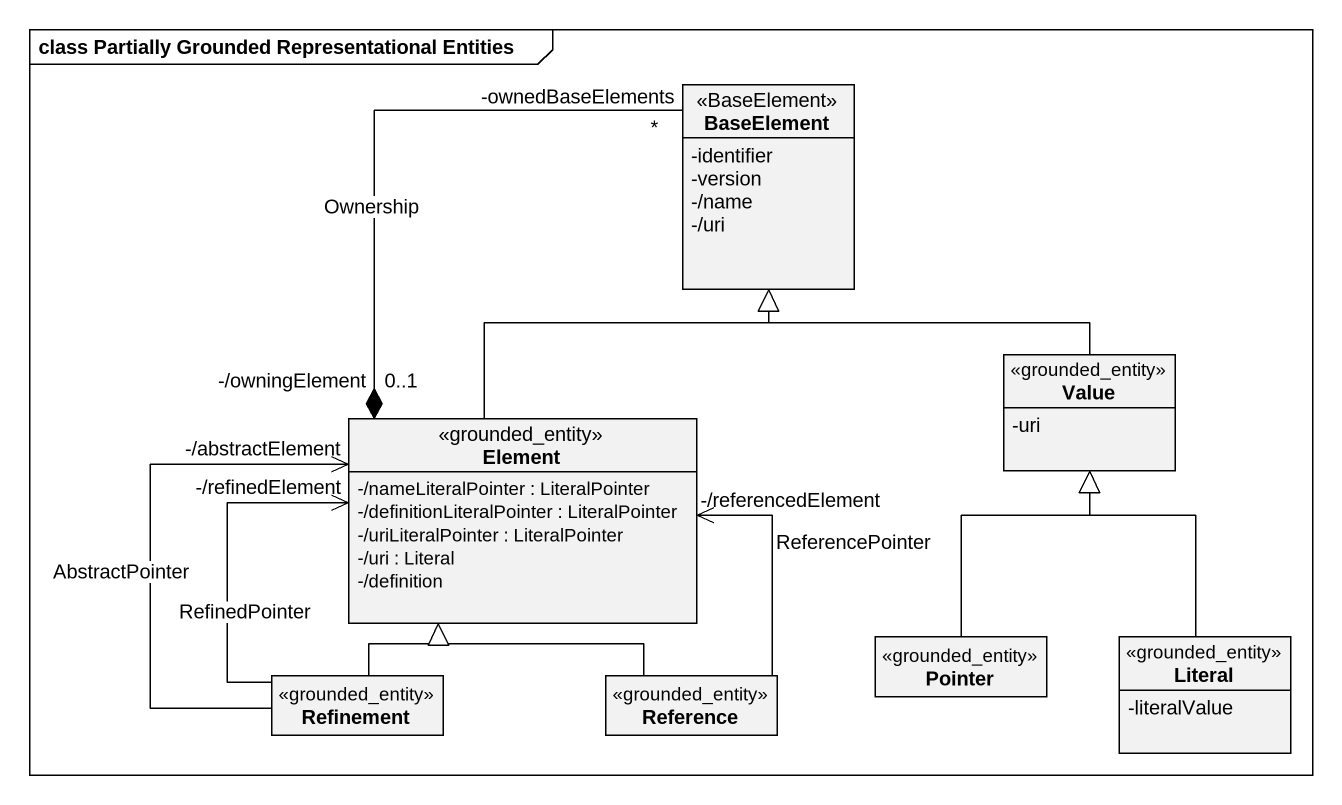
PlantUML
@startuml
mainframe class Partially Grounded Representational Entities
hide circle
hide empty members
skinparam classAttributeIconSize 0
class BaseElement <<BaseElement>> {
  -identifier
  -version
  -/name
  -/uri
}
class Value <<grounded_entity>> {
  -uri
}
class Element <<grounded_entity>> {
  -/nameLiteralPointer : LiteralPointer
  -/definitionLiteralPointer : LiteralPointer
  -/uriLiteralPointer : LiteralPointer
  -/uri : Literal
  -/definition
}
class Pointer <<grounded_entity>>
class Literal <<grounded_entity>> {
  -literalValue
}
class Refinement <<grounded_entity>>
class Reference <<grounded_entity>>
Value -up-|> BaseElement
Element "-/owningElement\n0..1" *-up- "-ownedBaseElements\n*" BaseElement : Ownership
Element -up-|> BaseElement
Pointer -up-|> Value
Literal -up-|> Value
Refinement -up-|> Element
Refinement -up-> "-/abstractElement" Element : AbstractPointer
Refinement -up-> "-/refinedElement" Element : RefinedPointer
Reference -up-> "-/referencedElement" Element : ReferencePointer
Reference -up-|> Element
@enduml
